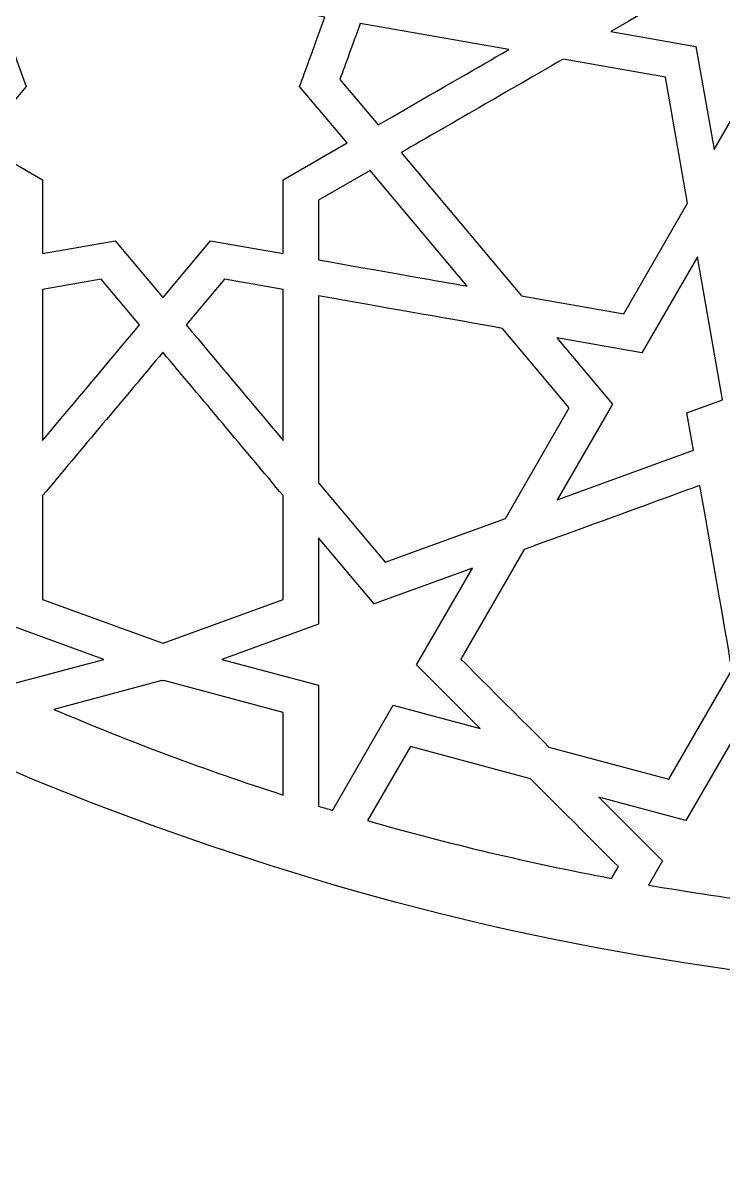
# Model space of a CAD drawing. Header units: millimetres. Extents: x -117 to 92, y -106 to 100.
# Drawn here: x -30.54 to -4.35, y -105.9 to -63.48 of the extents above; entities that cross this region are included whole.
import ezdxf

# ---------------------------------------------------------------- set-up
doc = ezdxf.new("R2010")
doc.units = ezdxf.units.MM
doc.header["$MEASUREMENT"] = 0
doc.layers.add('layer 1', color=7, linetype='Continuous')

msp = doc.modelspace()

# ---------------------------------------------------------------- linework, layer by layer
at = {"layer": 'layer 1', "color": 250}
for points, knots in [([(57.6633, -74.0462), (-35.9847, -77.3063), (-82.6981, 35.9438), (-17.6417, 100.1639), (-17.6417, 100.1639), (-115.9306, 72.747), (-116.9045, -66.9385), (-19.0207, -95.6874), (-19.0207, -95.6874), (15.7699, -105.9025), (54.2608, -97.1744), (81.3982, -70.3781), (81.3982, -70.3781), (73.7401, -72.5155), (65.72, -73.7644), (57.6633, -74.0462)], [0, 0, 0, 0, 0.2, 0.2, 0.2, 0.2, 0.4, 0.4, 0.4, 0.4, 0.6, 0.6, 0.6, 0.6, 1, 1, 1, 1]), ([(57.6633, -74.0462), (-35.9847, -77.3063), (-82.6981, 35.9438), (-17.6417, 100.1639), (-17.6417, 100.1639), (-115.9306, 72.747), (-116.9045, -66.9385), (-19.0207, -95.6874), (-19.0207, -95.6874), (15.7699, -105.9025), (54.2608, -97.1744), (81.3982, -70.3781), (81.3982, -70.3781), (73.7401, -72.5155), (65.72, -73.7644), (57.6633, -74.0462)], [0, 0, 0, 0, 0.2, 0.2, 0.2, 0.2, 0.4, 0.4, 0.4, 0.4, 0.6, 0.6, 0.6, 0.6, 1, 1, 1, 1]), ([(-0.6918, -61.292), (-0.6918, -61.292), (-1.7441, -63.1144), (-1.7441, -63.1144), (-1.7441, -63.1144), (-1.7441, -63.1144), (0.64, -65.497), (0.64, -65.497), (0.64, -65.497), (0.64, -65.497), (-2.6134, -64.6246), (-2.6134, -64.6246), (-2.6134, -64.6246), (-2.6134, -64.6246), (-4.6951, -68.2307), (-4.6951, -68.2307), (-4.6951, -68.2307), (-4.6951, -68.2307), (-5.3756, -64.3791), (-5.3756, -64.3791), (-5.3756, -64.3791), (-5.3756, -64.3791), (-8.5594, -63.8178), (-8.5594, -63.8178), (-8.5594, -63.8178), (-6.5437, -62.6544), (-6.4392, -62.5941), (-5.7774, -62.2113), (-5.7774, -62.2113), (-5.7774, -62.2113), (-6.447, -58.4101), (-6.447, -58.4101), (-6.447, -58.4101), (-6.447, -58.4101), (-3.7888, -61.0697), (-3.7888, -61.0697), (-3.7888, -61.0697), (-3.7888, -61.0697), (-2.3594, -60.2446), (-2.3594, -60.2446), (-2.3594, -60.2446), (-1.8062, -60.5987), (-1.2509, -60.9483), (-0.6918, -61.292)], [0, 0, 0, 0, 0.0833333, 0.0833333, 0.0833333, 0.0833333, 0.1666667, 0.1666667, 0.1666667, 0.1666667, 0.25, 0.25, 0.25, 0.25, 0.3333333, 0.3333333, 0.3333333, 0.3333333, 0.4166667, 0.4166667, 0.4166667, 0.4166667, 0.5, 0.5, 0.5, 0.5, 0.5833333, 0.5833333, 0.5833333, 0.5833333, 0.6666667, 0.6666667, 0.6666667, 0.6666667, 0.75, 0.75, 0.75, 0.75, 0.8333333, 0.8333333, 0.8333333, 0.8333333, 1, 1, 1, 1]), ([(-0.6918, -61.292), (-0.6918, -61.292), (-1.7441, -63.1144), (-1.7441, -63.1144), (-1.7441, -63.1144), (-1.7441, -63.1144), (0.64, -65.497), (0.64, -65.497), (0.64, -65.497), (0.64, -65.497), (-2.6134, -64.6246), (-2.6134, -64.6246), (-2.6134, -64.6246), (-2.6134, -64.6246), (-4.6951, -68.2307), (-4.6951, -68.2307), (-4.6951, -68.2307), (-4.6951, -68.2307), (-5.3756, -64.3791), (-5.3756, -64.3791), (-5.3756, -64.3791), (-5.3756, -64.3791), (-8.5594, -63.8178), (-8.5594, -63.8178), (-8.5594, -63.8178), (-6.5437, -62.6544), (-6.4392, -62.5941), (-5.7774, -62.2113), (-5.7774, -62.2113), (-5.7774, -62.2113), (-6.447, -58.4101), (-6.447, -58.4101), (-6.447, -58.4101), (-6.447, -58.4101), (-3.7888, -61.0697), (-3.7888, -61.0697), (-3.7888, -61.0697), (-3.7888, -61.0697), (-2.3594, -60.2446), (-2.3594, -60.2446), (-2.3594, -60.2446), (-1.8062, -60.5987), (-1.2509, -60.9483), (-0.6918, -61.292)], [0, 0, 0, 0, 0.0833333, 0.0833333, 0.0833333, 0.0833333, 0.1666667, 0.1666667, 0.1666667, 0.1666667, 0.25, 0.25, 0.25, 0.25, 0.3333333, 0.3333333, 0.3333333, 0.3333333, 0.4166667, 0.4166667, 0.4166667, 0.4166667, 0.5, 0.5, 0.5, 0.5, 0.5833333, 0.5833333, 0.5833333, 0.5833333, 0.6666667, 0.6666667, 0.6666667, 0.6666667, 0.75, 0.75, 0.75, 0.75, 0.8333333, 0.8333333, 0.8333333, 0.8333333, 1, 1, 1, 1]), ([(-23.5214, -71.6383), (-23.5214, -71.6383), (-25.2966, -73.7525), (-25.2966, -73.7525), (-25.2966, -73.7525), (-25.2966, -73.7525), (-25.303, -73.745), (-25.303, -73.745), (-25.303, -73.745), (-25.303, -73.745), (-25.3093, -73.7525), (-25.3093, -73.7525), (-25.3093, -73.7525), (-25.3093, -73.7525), (-27.0845, -71.6383), (-27.0845, -71.6383), (-27.0845, -71.6383), (-27.0845, -71.6383), (-29.7995, -72.1191), (-29.7995, -72.1191), (-29.7995, -72.1191), (-29.7995, -72.1191), (-29.7995, -69.3597), (-29.7995, -69.3597), (-29.7995, -69.3597), (-29.7995, -69.3597), (-32.1864, -67.981), (-32.1864, -67.981), (-32.1864, -67.981), (-32.1864, -67.981), (-32.186, -67.9805), (-32.186, -67.9805), (-32.186, -67.9805), (-32.186, -67.9805), (-32.1864, -67.9805), (-32.1864, -67.9805), (-32.1864, -67.9805), (-32.1864, -67.9805), (-30.4154, -65.8688), (-30.4154, -65.8688), (-30.4154, -65.8688), (-30.6825, -65.1337), (-30.9083, -64.5128), (-31.3591, -63.2763), (-31.3591, -63.2763), (-28.7292, -62.8131), (-29.1952, -62.8738), (-28.6681, -62.8738), (-28.6681, -62.8738), (-28.6678, -62.8731), (-27.6987, -60.2068), (-27.6987, -60.2068), (-27.6987, -60.2068), (-27.6987, -60.2068), (-25.303, -61.5893), (-25.303, -61.5893), (-25.303, -61.5893), (-25.303, -61.5893), (-22.9069, -60.2068), (-22.9069, -60.2068), (-22.9069, -60.2068), (-22.8522, -60.3578), (-22.0087, -62.6801), (-21.9378, -62.8738), (-21.9378, -62.8738), (-21.4108, -62.8738), (-21.8775, -62.8128), (-19.2468, -63.2763), (-19.2468, -63.2763), (-19.7372, -64.6208), (-19.9714, -65.266), (-20.1905, -65.8688), (-20.1905, -65.8688), (-20.1905, -65.8688), (-18.4196, -67.9805), (-18.4196, -67.9805), (-18.4196, -67.9805), (-18.4196, -67.9805), (-18.4199, -67.9805), (-18.4199, -67.9805), (-18.4199, -67.9805), (-18.4199, -67.9805), (-18.4196, -67.981), (-18.4196, -67.981), (-18.4196, -67.981), (-18.4196, -67.981), (-20.8061, -69.3597), (-20.8061, -69.3597), (-20.8061, -69.3597), (-20.8061, -69.3597), (-20.8061, -72.1191), (-20.8061, -72.1191), (-20.8061, -72.1191), (-20.8061, -72.1191), (-23.5214, -71.6383), (-23.5214, -71.6383)], [0, 0, 0, 0, 0.04, 0.04, 0.04, 0.04, 0.08, 0.08, 0.08, 0.08, 0.12, 0.12, 0.12, 0.12, 0.16, 0.16, 0.16, 0.16, 0.2, 0.2, 0.2, 0.2, 0.24, 0.24, 0.24, 0.24, 0.28, 0.28, 0.28, 0.28, 0.32, 0.32, 0.32, 0.32, 0.36, 0.36, 0.36, 0.36, 0.4, 0.4, 0.4, 0.4, 0.44, 0.44, 0.44, 0.44, 0.48, 0.48, 0.48, 0.48, 0.52, 0.52, 0.52, 0.52, 0.56, 0.56, 0.56, 0.56, 0.6, 0.6, 0.6, 0.6, 0.64, 0.64, 0.64, 0.64, 0.68, 0.68, 0.68, 0.68, 0.72, 0.72, 0.72, 0.72, 0.76, 0.76, 0.76, 0.76, 0.8, 0.8, 0.8, 0.8, 0.84, 0.84, 0.84, 0.84, 0.88, 0.88, 0.88, 0.88, 0.92, 0.92, 0.92, 0.92, 1, 1, 1, 1]), ([(-23.5214, -71.6383), (-23.5214, -71.6383), (-25.2966, -73.7525), (-25.2966, -73.7525), (-25.2966, -73.7525), (-25.2966, -73.7525), (-25.303, -73.745), (-25.303, -73.745), (-25.303, -73.745), (-25.303, -73.745), (-25.3093, -73.7525), (-25.3093, -73.7525), (-25.3093, -73.7525), (-25.3093, -73.7525), (-27.0845, -71.6383), (-27.0845, -71.6383), (-27.0845, -71.6383), (-27.0845, -71.6383), (-29.7995, -72.1191), (-29.7995, -72.1191), (-29.7995, -72.1191), (-29.7995, -72.1191), (-29.7995, -69.3597), (-29.7995, -69.3597), (-29.7995, -69.3597), (-29.7995, -69.3597), (-32.1864, -67.981), (-32.1864, -67.981), (-32.1864, -67.981), (-32.1864, -67.981), (-32.186, -67.9805), (-32.186, -67.9805), (-32.186, -67.9805), (-32.186, -67.9805), (-32.1864, -67.9805), (-32.1864, -67.9805), (-32.1864, -67.9805), (-32.1864, -67.9805), (-30.4154, -65.8688), (-30.4154, -65.8688), (-30.4154, -65.8688), (-30.6825, -65.1337), (-30.9083, -64.5128), (-31.3591, -63.2763), (-31.3591, -63.2763), (-28.7292, -62.8131), (-29.1952, -62.8738), (-28.6681, -62.8738), (-28.6681, -62.8738), (-28.6678, -62.8731), (-27.6987, -60.2068), (-27.6987, -60.2068), (-27.6987, -60.2068), (-27.6987, -60.2068), (-25.303, -61.5893), (-25.303, -61.5893), (-25.303, -61.5893), (-25.303, -61.5893), (-22.9069, -60.2068), (-22.9069, -60.2068), (-22.9069, -60.2068), (-22.8522, -60.3578), (-22.0087, -62.6801), (-21.9378, -62.8738), (-21.9378, -62.8738), (-21.4108, -62.8738), (-21.8775, -62.8128), (-19.2468, -63.2763), (-19.2468, -63.2763), (-19.7372, -64.6208), (-19.9714, -65.266), (-20.1905, -65.8688), (-20.1905, -65.8688), (-20.1905, -65.8688), (-18.4196, -67.9805), (-18.4196, -67.9805), (-18.4196, -67.9805), (-18.4196, -67.9805), (-18.4199, -67.9805), (-18.4199, -67.9805), (-18.4199, -67.9805), (-18.4199, -67.9805), (-18.4196, -67.981), (-18.4196, -67.981), (-18.4196, -67.981), (-18.4196, -67.981), (-20.8061, -69.3597), (-20.8061, -69.3597), (-20.8061, -69.3597), (-20.8061, -69.3597), (-20.8061, -72.1191), (-20.8061, -72.1191), (-20.8061, -72.1191), (-20.8061, -72.1191), (-23.5214, -71.6383), (-23.5214, -71.6383)], [0, 0, 0, 0, 0.04, 0.04, 0.04, 0.04, 0.08, 0.08, 0.08, 0.08, 0.12, 0.12, 0.12, 0.12, 0.16, 0.16, 0.16, 0.16, 0.2, 0.2, 0.2, 0.2, 0.24, 0.24, 0.24, 0.24, 0.28, 0.28, 0.28, 0.28, 0.32, 0.32, 0.32, 0.32, 0.36, 0.36, 0.36, 0.36, 0.4, 0.4, 0.4, 0.4, 0.44, 0.44, 0.44, 0.44, 0.48, 0.48, 0.48, 0.48, 0.52, 0.52, 0.52, 0.52, 0.56, 0.56, 0.56, 0.56, 0.6, 0.6, 0.6, 0.6, 0.64, 0.64, 0.64, 0.64, 0.68, 0.68, 0.68, 0.68, 0.72, 0.72, 0.72, 0.72, 0.76, 0.76, 0.76, 0.76, 0.8, 0.8, 0.8, 0.8, 0.84, 0.84, 0.84, 0.84, 0.88, 0.88, 0.88, 0.88, 0.92, 0.92, 0.92, 0.92, 1, 1, 1, 1]), ([(-17.9225, -63.5099), (-17.9225, -63.5099), (-12.3716, -64.4899), (-12.3716, -64.4899), (-12.3716, -64.4899), (-13.7407, -65.2804), (-14.2543, -65.5764), (-17.2551, -67.3086), (-17.2551, -67.3086), (-17.2551, -67.3086), (-18.6852, -65.6036), (-18.6852, -65.6036), (-18.6852, -65.6036), (-18.4757, -65.0276), (-18.215, -64.3114), (-17.9225, -63.5099)], [0, 0, 0, 0, 0.2, 0.2, 0.2, 0.2, 0.4, 0.4, 0.4, 0.4, 0.6, 0.6, 0.6, 0.6, 1, 1, 1, 1]), ([(-17.9225, -63.5099), (-17.9225, -63.5099), (-12.3716, -64.4899), (-12.3716, -64.4899), (-12.3716, -64.4899), (-13.7407, -65.2804), (-14.2543, -65.5764), (-17.2551, -67.3086), (-17.2551, -67.3086), (-17.2551, -67.3086), (-18.6852, -65.6036), (-18.6852, -65.6036), (-18.6852, -65.6036), (-18.4757, -65.0276), (-18.215, -64.3114), (-17.9225, -63.5099)], [0, 0, 0, 0, 0.2, 0.2, 0.2, 0.2, 0.4, 0.4, 0.4, 0.4, 0.6, 0.6, 0.6, 0.6, 1, 1, 1, 1]), ([(-8.0779, -74.3635), (-8.0779, -74.3635), (-11.8999, -73.691), (-11.8999, -73.691), (-11.8999, -73.691), (-11.8999, -73.691), (-16.3907, -68.3383), (-16.3907, -68.3383), (-16.3907, -68.3383), (-14.5136, -67.2553), (-11.9457, -65.7736), (-10.3438, -64.848), (-10.3438, -64.848), (-10.3438, -64.848), (-6.5183, -65.5221), (-6.5183, -65.5221), (-6.5183, -65.5221), (-6.5183, -65.5221), (-5.6875, -70.2263), (-5.6875, -70.2263), (-5.6875, -70.2263), (-5.6875, -70.2263), (-8.0779, -74.3635), (-8.0779, -74.3635)], [0, 0, 0, 0, 0.1428571, 0.1428571, 0.1428571, 0.1428571, 0.2857143, 0.2857143, 0.2857143, 0.2857143, 0.4285714, 0.4285714, 0.4285714, 0.4285714, 0.5714286, 0.5714286, 0.5714286, 0.5714286, 0.7142857, 0.7142857, 0.7142857, 0.7142857, 1, 1, 1, 1]), ([(-8.0779, -74.3635), (-8.0779, -74.3635), (-11.8999, -73.691), (-11.8999, -73.691), (-11.8999, -73.691), (-11.8999, -73.691), (-16.3907, -68.3383), (-16.3907, -68.3383), (-16.3907, -68.3383), (-14.5136, -67.2553), (-11.9457, -65.7736), (-10.3438, -64.848), (-10.3438, -64.848), (-10.3438, -64.848), (-6.5183, -65.5221), (-6.5183, -65.5221), (-6.5183, -65.5221), (-6.5183, -65.5221), (-5.6875, -70.2263), (-5.6875, -70.2263), (-5.6875, -70.2263), (-5.6875, -70.2263), (-8.0779, -74.3635), (-8.0779, -74.3635)], [0, 0, 0, 0, 0.1428571, 0.1428571, 0.1428571, 0.1428571, 0.2857143, 0.2857143, 0.2857143, 0.2857143, 0.4285714, 0.4285714, 0.4285714, 0.4285714, 0.5714286, 0.5714286, 0.5714286, 0.5714286, 0.7142857, 0.7142857, 0.7142857, 0.7142857, 1, 1, 1, 1]), ([(-13.9294, -73.3323), (-15.4248, -73.068), (-15.82, -72.999), (-19.4821, -72.3529), (-19.4821, -72.3529), (-19.4821, -72.3529), (-19.4821, -70.1241), (-19.4821, -70.1241), (-19.4821, -70.1241), (-19.4821, -70.1241), (-17.5556, -69.0108), (-17.5556, -69.0108), (-17.5556, -69.0108), (-17.5556, -69.0108), (-13.9294, -73.3323), (-13.9294, -73.3323)], [0, 0, 0, 0, 0.2, 0.2, 0.2, 0.2, 0.4, 0.4, 0.4, 0.4, 0.6, 0.6, 0.6, 0.6, 1, 1, 1, 1]), ([(-13.9294, -73.3323), (-15.4248, -73.068), (-15.82, -72.999), (-19.4821, -72.3529), (-19.4821, -72.3529), (-19.4821, -72.3529), (-19.4821, -70.1241), (-19.4821, -70.1241), (-19.4821, -70.1241), (-19.4821, -70.1241), (-17.5556, -69.0108), (-17.5556, -69.0108), (-17.5556, -69.0108), (-17.5556, -69.0108), (-13.9294, -73.3323), (-13.9294, -73.3323)], [0, 0, 0, 0, 0.2, 0.2, 0.2, 0.2, 0.4, 0.4, 0.4, 0.4, 0.6, 0.6, 0.6, 0.6, 1, 1, 1, 1]), ([(-5.4652, -79.4621), (-5.4652, -79.4621), (-10.5629, -81.318), (-10.5629, -81.318), (-10.5629, -81.318), (-10.5629, -81.318), (-8.5009, -77.742), (-8.5009, -77.742), (-8.5009, -77.742), (-8.5009, -77.742), (-10.5763, -75.2683), (-10.5763, -75.2683), (-10.5763, -75.2683), (-10.5763, -75.2683), (-7.3949, -75.8282), (-7.3949, -75.8282), (-7.3949, -75.8282), (-7.3949, -75.8282), (-5.3216, -72.2401), (-5.3216, -72.2401), (-5.3216, -72.2401), (-5.3216, -72.2401), (-4.379, -77.581), (-4.379, -77.581), (-4.379, -77.581), (-4.379, -77.581), (-5.7118, -78.0659), (-5.7118, -78.0659), (-5.7118, -78.0659), (-5.7118, -78.0659), (-5.4652, -79.4621), (-5.4652, -79.4621)], [0, 0, 0, 0, 0.1111111, 0.1111111, 0.1111111, 0.1111111, 0.2222222, 0.2222222, 0.2222222, 0.2222222, 0.3333333, 0.3333333, 0.3333333, 0.3333333, 0.4444444, 0.4444444, 0.4444444, 0.4444444, 0.5555556, 0.5555556, 0.5555556, 0.5555556, 0.6666667, 0.6666667, 0.6666667, 0.6666667, 0.7777778, 0.7777778, 0.7777778, 0.7777778, 1, 1, 1, 1]), ([(-5.4652, -79.4621), (-5.4652, -79.4621), (-10.5629, -81.318), (-10.5629, -81.318), (-10.5629, -81.318), (-10.5629, -81.318), (-8.5009, -77.742), (-8.5009, -77.742), (-8.5009, -77.742), (-8.5009, -77.742), (-10.5763, -75.2683), (-10.5763, -75.2683), (-10.5763, -75.2683), (-10.5763, -75.2683), (-7.3949, -75.8282), (-7.3949, -75.8282), (-7.3949, -75.8282), (-7.3949, -75.8282), (-5.3216, -72.2401), (-5.3216, -72.2401), (-5.3216, -72.2401), (-5.3216, -72.2401), (-4.379, -77.581), (-4.379, -77.581), (-4.379, -77.581), (-4.379, -77.581), (-5.7118, -78.0659), (-5.7118, -78.0659), (-5.7118, -78.0659), (-5.7118, -78.0659), (-5.4652, -79.4621), (-5.4652, -79.4621)], [0, 0, 0, 0, 0.1111111, 0.1111111, 0.1111111, 0.1111111, 0.2222222, 0.2222222, 0.2222222, 0.2222222, 0.3333333, 0.3333333, 0.3333333, 0.3333333, 0.4444444, 0.4444444, 0.4444444, 0.4444444, 0.5555556, 0.5555556, 0.5555556, 0.5555556, 0.6666667, 0.6666667, 0.6666667, 0.6666667, 0.7777778, 0.7777778, 0.7777778, 0.7777778, 1, 1, 1, 1]), ([(-29.7995, -79.1041), (-29.7995, -79.1041), (-29.7995, -73.4642), (-29.7995, -73.4642), (-29.7995, -73.4642), (-29.7995, -73.4642), (-27.6066, -73.0758), (-27.6066, -73.0758), (-27.6066, -73.0758), (-27.6066, -73.0758), (-26.1733, -74.7825), (-26.1733, -74.7825), (-26.1733, -74.7825), (-27.3032, -76.1274), (-28.5895, -77.6608), (-29.7995, -79.1041)], [0, 0, 0, 0, 0.2, 0.2, 0.2, 0.2, 0.4, 0.4, 0.4, 0.4, 0.6, 0.6, 0.6, 0.6, 1, 1, 1, 1]), ([(-29.7995, -79.1041), (-29.7995, -79.1041), (-29.7995, -73.4642), (-29.7995, -73.4642), (-29.7995, -73.4642), (-29.7995, -73.4642), (-27.6066, -73.0758), (-27.6066, -73.0758), (-27.6066, -73.0758), (-27.6066, -73.0758), (-26.1733, -74.7825), (-26.1733, -74.7825), (-26.1733, -74.7825), (-27.3032, -76.1274), (-28.5895, -77.6608), (-29.7995, -79.1041)], [0, 0, 0, 0, 0.2, 0.2, 0.2, 0.2, 0.4, 0.4, 0.4, 0.4, 0.6, 0.6, 0.6, 0.6, 1, 1, 1, 1]), ([(-24.4327, -74.7825), (-24.4327, -74.7825), (-22.9993, -73.0758), (-22.9993, -73.0758), (-22.9993, -73.0758), (-22.9993, -73.0758), (-20.8061, -73.4642), (-20.8061, -73.4642), (-20.8061, -73.4642), (-20.8061, -73.4642), (-20.8061, -79.1041), (-20.8061, -79.1041), (-20.8061, -79.1041), (-22.0165, -77.6608), (-23.3027, -76.1274), (-24.4327, -74.7825)], [0, 0, 0, 0, 0.2, 0.2, 0.2, 0.2, 0.4, 0.4, 0.4, 0.4, 0.6, 0.6, 0.6, 0.6, 1, 1, 1, 1]), ([(-24.4327, -74.7825), (-24.4327, -74.7825), (-22.9993, -73.0758), (-22.9993, -73.0758), (-22.9993, -73.0758), (-22.9993, -73.0758), (-20.8061, -73.4642), (-20.8061, -73.4642), (-20.8061, -73.4642), (-20.8061, -73.4642), (-20.8061, -79.1041), (-20.8061, -79.1041), (-20.8061, -79.1041), (-22.0165, -77.6608), (-23.3027, -76.1274), (-24.4327, -74.7825)], [0, 0, 0, 0, 0.2, 0.2, 0.2, 0.2, 0.4, 0.4, 0.4, 0.4, 0.6, 0.6, 0.6, 0.6, 1, 1, 1, 1]), ([(-19.4821, -73.6977), (-16.3512, -74.2498), (-14.6216, -74.5539), (-12.6047, -74.9113), (-12.6047, -74.9113), (-12.6047, -74.9113), (-12.604, -74.9116), (-12.604, -74.9116), (-12.604, -74.9116), (-12.604, -74.9116), (-12.604, -74.9116), (-12.604, -74.9116), (-12.604, -74.9116), (-12.604, -74.9116), (-10.1106, -77.8831), (-10.1106, -77.8831), (-10.1106, -77.8831), (-10.1106, -77.8831), (-12.4975, -82.0222), (-12.4975, -82.0222), (-12.4975, -82.0222), (-12.4975, -82.0222), (-16.9884, -83.6552), (-16.9884, -83.6552), (-16.9884, -83.6552), (-16.9884, -83.6552), (-19.4821, -80.6834), (-19.4821, -80.6834), (-19.4821, -80.6834), (-19.4821, -79.8001), (-19.4821, -74.5419), (-19.4821, -73.6977)], [0, 0, 0, 0, 0.1111111, 0.1111111, 0.1111111, 0.1111111, 0.2222222, 0.2222222, 0.2222222, 0.2222222, 0.3333333, 0.3333333, 0.3333333, 0.3333333, 0.4444444, 0.4444444, 0.4444444, 0.4444444, 0.5555556, 0.5555556, 0.5555556, 0.5555556, 0.6666667, 0.6666667, 0.6666667, 0.6666667, 0.7777778, 0.7777778, 0.7777778, 0.7777778, 1, 1, 1, 1]), ([(-19.4821, -73.6977), (-16.3512, -74.2498), (-14.6216, -74.5539), (-12.6047, -74.9113), (-12.6047, -74.9113), (-12.6047, -74.9113), (-12.604, -74.9116), (-12.604, -74.9116), (-12.604, -74.9116), (-12.604, -74.9116), (-12.604, -74.9116), (-12.604, -74.9116), (-12.604, -74.9116), (-12.604, -74.9116), (-10.1106, -77.8831), (-10.1106, -77.8831), (-10.1106, -77.8831), (-10.1106, -77.8831), (-12.4975, -82.0222), (-12.4975, -82.0222), (-12.4975, -82.0222), (-12.4975, -82.0222), (-16.9884, -83.6552), (-16.9884, -83.6552), (-16.9884, -83.6552), (-16.9884, -83.6552), (-19.4821, -80.6834), (-19.4821, -80.6834), (-19.4821, -80.6834), (-19.4821, -79.8001), (-19.4821, -74.5419), (-19.4821, -73.6977)], [0, 0, 0, 0, 0.1111111, 0.1111111, 0.1111111, 0.1111111, 0.2222222, 0.2222222, 0.2222222, 0.2222222, 0.3333333, 0.3333333, 0.3333333, 0.3333333, 0.4444444, 0.4444444, 0.4444444, 0.4444444, 0.5555556, 0.5555556, 0.5555556, 0.5555556, 0.6666667, 0.6666667, 0.6666667, 0.6666667, 0.7777778, 0.7777778, 0.7777778, 0.7777778, 1, 1, 1, 1]), ([(-25.309, -75.8122), (-25.309, -75.8122), (-25.303, -75.8194), (-25.303, -75.8194), (-25.303, -75.8194), (-25.303, -75.8194), (-25.297, -75.8122), (-25.297, -75.8122), (-25.297, -75.8122), (-23.877, -77.5021), (-22.226, -79.4716), (-20.8061, -81.1653), (-20.8061, -81.1653), (-20.8061, -81.5188), (-20.8061, -84.3286), (-20.8061, -85.0445), (-20.8061, -85.0445), (-20.8061, -85.0445), (-25.2952, -86.6796), (-25.2952, -86.6796), (-25.2952, -86.6796), (-25.2952, -86.6796), (-25.303, -86.6768), (-25.303, -86.6768), (-25.303, -86.6768), (-25.303, -86.6768), (-25.3107, -86.6796), (-25.3107, -86.6796), (-25.3107, -86.6796), (-25.3107, -86.6796), (-29.7995, -85.0445), (-29.7995, -85.0445), (-29.7995, -85.0445), (-29.7995, -84.7178), (-29.7995, -81.8892), (-29.7995, -81.1653), (-29.7995, -81.1653), (-28.3799, -79.4716), (-26.7289, -77.5021), (-25.309, -75.8122)], [0, 0, 0, 0, 0.0909091, 0.0909091, 0.0909091, 0.0909091, 0.1818182, 0.1818182, 0.1818182, 0.1818182, 0.2727273, 0.2727273, 0.2727273, 0.2727273, 0.3636364, 0.3636364, 0.3636364, 0.3636364, 0.4545455, 0.4545455, 0.4545455, 0.4545455, 0.5454545, 0.5454545, 0.5454545, 0.5454545, 0.6363636, 0.6363636, 0.6363636, 0.6363636, 0.7272727, 0.7272727, 0.7272727, 0.7272727, 0.8181818, 0.8181818, 0.8181818, 0.8181818, 1, 1, 1, 1]), ([(-25.309, -75.8122), (-25.309, -75.8122), (-25.303, -75.8194), (-25.303, -75.8194), (-25.303, -75.8194), (-25.303, -75.8194), (-25.297, -75.8122), (-25.297, -75.8122), (-25.297, -75.8122), (-23.877, -77.5021), (-22.226, -79.4716), (-20.8061, -81.1653), (-20.8061, -81.1653), (-20.8061, -81.5188), (-20.8061, -84.3286), (-20.8061, -85.0445), (-20.8061, -85.0445), (-20.8061, -85.0445), (-25.2952, -86.6796), (-25.2952, -86.6796), (-25.2952, -86.6796), (-25.2952, -86.6796), (-25.303, -86.6768), (-25.303, -86.6768), (-25.303, -86.6768), (-25.303, -86.6768), (-25.3107, -86.6796), (-25.3107, -86.6796), (-25.3107, -86.6796), (-25.3107, -86.6796), (-29.7995, -85.0445), (-29.7995, -85.0445), (-29.7995, -85.0445), (-29.7995, -84.7178), (-29.7995, -81.8892), (-29.7995, -81.1653), (-29.7995, -81.1653), (-28.3799, -79.4716), (-26.7289, -77.5021), (-25.309, -75.8122)], [0, 0, 0, 0, 0.0909091, 0.0909091, 0.0909091, 0.0909091, 0.1818182, 0.1818182, 0.1818182, 0.1818182, 0.2727273, 0.2727273, 0.2727273, 0.2727273, 0.3636364, 0.3636364, 0.3636364, 0.3636364, 0.4545455, 0.4545455, 0.4545455, 0.4545455, 0.5454545, 0.5454545, 0.5454545, 0.5454545, 0.6363636, 0.6363636, 0.6363636, 0.6363636, 0.7272727, 0.7272727, 0.7272727, 0.7272727, 0.8181818, 0.8181818, 0.8181818, 0.8181818, 1, 1, 1, 1]), ([(-11.7944, -83.1755), (-11.7944, -83.1755), (-5.3029, -80.8121), (-5.2317, -80.7861), (-5.2317, -80.7861), (-3.9832, -87.8681), (-4.0354, -87.6924), (-4.0354, -87.6924), (-4.0354, -87.6924), (-4.0354, -87.6924), (-6.3881, -91.767), (-6.3881, -91.767), (-6.3881, -91.767), (-6.3881, -91.767), (-10.8765, -90.5633), (-10.8765, -90.5633), (-10.8765, -90.5633), (-10.8789, -90.5612), (-14.1608, -87.2804), (-14.163, -87.2779), (-14.163, -87.2779), (-14.163, -87.2779), (-11.7944, -83.1755), (-11.7944, -83.1755)], [0, 0, 0, 0, 0.1428571, 0.1428571, 0.1428571, 0.1428571, 0.2857143, 0.2857143, 0.2857143, 0.2857143, 0.4285714, 0.4285714, 0.4285714, 0.4285714, 0.5714286, 0.5714286, 0.5714286, 0.5714286, 0.7142857, 0.7142857, 0.7142857, 0.7142857, 1, 1, 1, 1]), ([(-11.7944, -83.1755), (-11.7944, -83.1755), (-5.3029, -80.8121), (-5.2317, -80.7861), (-5.2317, -80.7861), (-3.9832, -87.8681), (-4.0354, -87.6924), (-4.0354, -87.6924), (-4.0354, -87.6924), (-4.0354, -87.6924), (-6.3881, -91.767), (-6.3881, -91.767), (-6.3881, -91.767), (-6.3881, -91.767), (-10.8765, -90.5633), (-10.8765, -90.5633), (-10.8765, -90.5633), (-10.8789, -90.5612), (-14.1608, -87.2804), (-14.163, -87.2779), (-14.163, -87.2779), (-14.163, -87.2779), (-11.7944, -83.1755), (-11.7944, -83.1755)], [0, 0, 0, 0, 0.1428571, 0.1428571, 0.1428571, 0.1428571, 0.2857143, 0.2857143, 0.2857143, 0.2857143, 0.4285714, 0.4285714, 0.4285714, 0.4285714, 0.5714286, 0.5714286, 0.5714286, 0.5714286, 0.7142857, 0.7142857, 0.7142857, 0.7142857, 1, 1, 1, 1]), ([(-35.4806, -86.2969), (-35.4806, -86.2969), (-36.8762, -83.8788), (-36.8762, -83.8788), (-36.8762, -83.8788), (-36.8762, -83.8788), (-33.1988, -85.2162), (-33.1988, -85.2162), (-33.1988, -85.2162), (-33.1988, -85.2162), (-31.1238, -82.7433), (-31.1238, -82.7433), (-31.1238, -82.7433), (-31.1238, -82.7433), (-31.1238, -85.9719), (-31.1238, -85.9719), (-31.1238, -85.9719), (-31.1238, -85.9719), (-27.5096, -87.2878), (-27.5096, -87.2878), (-27.5096, -87.2878), (-27.5096, -87.2878), (-31.1224, -88.2551), (-31.1224, -88.2551), (-31.1224, -88.2551), (-31.1224, -88.2551), (-31.1224, -88.3887), (-31.1224, -88.3887), (-31.1224, -88.3887), (-32.5921, -87.7273), (-34.0452, -87.0296), (-35.4806, -86.2969)], [0, 0, 0, 0, 0.1111111, 0.1111111, 0.1111111, 0.1111111, 0.2222222, 0.2222222, 0.2222222, 0.2222222, 0.3333333, 0.3333333, 0.3333333, 0.3333333, 0.4444444, 0.4444444, 0.4444444, 0.4444444, 0.5555556, 0.5555556, 0.5555556, 0.5555556, 0.6666667, 0.6666667, 0.6666667, 0.6666667, 0.7777778, 0.7777778, 0.7777778, 0.7777778, 1, 1, 1, 1]), ([(-35.4806, -86.2969), (-35.4806, -86.2969), (-36.8762, -83.8788), (-36.8762, -83.8788), (-36.8762, -83.8788), (-36.8762, -83.8788), (-33.1988, -85.2162), (-33.1988, -85.2162), (-33.1988, -85.2162), (-33.1988, -85.2162), (-31.1238, -82.7433), (-31.1238, -82.7433), (-31.1238, -82.7433), (-31.1238, -82.7433), (-31.1238, -85.9719), (-31.1238, -85.9719), (-31.1238, -85.9719), (-31.1238, -85.9719), (-27.5096, -87.2878), (-27.5096, -87.2878), (-27.5096, -87.2878), (-27.5096, -87.2878), (-31.1224, -88.2551), (-31.1224, -88.2551), (-31.1224, -88.2551), (-31.1224, -88.2551), (-31.1224, -88.3887), (-31.1224, -88.3887), (-31.1224, -88.3887), (-32.5921, -87.7273), (-34.0452, -87.0296), (-35.4806, -86.2969)], [0, 0, 0, 0, 0.1111111, 0.1111111, 0.1111111, 0.1111111, 0.2222222, 0.2222222, 0.2222222, 0.2222222, 0.3333333, 0.3333333, 0.3333333, 0.3333333, 0.4444444, 0.4444444, 0.4444444, 0.4444444, 0.5555556, 0.5555556, 0.5555556, 0.5555556, 0.6666667, 0.6666667, 0.6666667, 0.6666667, 0.7777778, 0.7777778, 0.7777778, 0.7777778, 1, 1, 1, 1]), ([(-19.4836, -92.7756), (-19.4836, -92.7756), (-19.4836, -88.2551), (-19.4836, -88.2551), (-19.4836, -88.2551), (-19.4836, -88.2551), (-23.0963, -87.2878), (-23.0963, -87.2878), (-23.0963, -87.2878), (-23.0963, -87.2878), (-19.4821, -85.9719), (-19.4821, -85.9719), (-19.4821, -85.9719), (-19.4821, -85.9719), (-19.4821, -82.7433), (-19.4821, -82.7433), (-19.4821, -82.7433), (-19.4821, -82.7433), (-17.4071, -85.2162), (-17.4071, -85.2162), (-17.4071, -85.2162), (-17.4071, -85.2162), (-13.7294, -83.8788), (-13.7294, -83.8788), (-13.7294, -83.8788), (-13.7294, -83.8788), (-15.8178, -87.4963), (-15.8178, -87.4963), (-15.8178, -87.4963), (-15.8178, -87.4963), (-13.4373, -89.8758), (-13.4373, -89.8758), (-13.4373, -89.8758), (-13.4373, -89.8758), (-16.691, -89.0029), (-16.691, -89.0029), (-16.691, -89.0029), (-16.691, -89.0029), (-18.9593, -92.9326), (-18.9593, -92.9326), (-18.9593, -92.9326), (-19.1339, -92.88), (-19.3089, -92.8292), (-19.4836, -92.7756)], [0, 0, 0, 0, 0.0833333, 0.0833333, 0.0833333, 0.0833333, 0.1666667, 0.1666667, 0.1666667, 0.1666667, 0.25, 0.25, 0.25, 0.25, 0.3333333, 0.3333333, 0.3333333, 0.3333333, 0.4166667, 0.4166667, 0.4166667, 0.4166667, 0.5, 0.5, 0.5, 0.5, 0.5833333, 0.5833333, 0.5833333, 0.5833333, 0.6666667, 0.6666667, 0.6666667, 0.6666667, 0.75, 0.75, 0.75, 0.75, 0.8333333, 0.8333333, 0.8333333, 0.8333333, 1, 1, 1, 1]), ([(-19.4836, -92.7756), (-19.4836, -92.7756), (-19.4836, -88.2551), (-19.4836, -88.2551), (-19.4836, -88.2551), (-19.4836, -88.2551), (-23.0963, -87.2878), (-23.0963, -87.2878), (-23.0963, -87.2878), (-23.0963, -87.2878), (-19.4821, -85.9719), (-19.4821, -85.9719), (-19.4821, -85.9719), (-19.4821, -85.9719), (-19.4821, -82.7433), (-19.4821, -82.7433), (-19.4821, -82.7433), (-19.4821, -82.7433), (-17.4071, -85.2162), (-17.4071, -85.2162), (-17.4071, -85.2162), (-17.4071, -85.2162), (-13.7294, -83.8788), (-13.7294, -83.8788), (-13.7294, -83.8788), (-13.7294, -83.8788), (-15.8178, -87.4963), (-15.8178, -87.4963), (-15.8178, -87.4963), (-15.8178, -87.4963), (-13.4373, -89.8758), (-13.4373, -89.8758), (-13.4373, -89.8758), (-13.4373, -89.8758), (-16.691, -89.0029), (-16.691, -89.0029), (-16.691, -89.0029), (-16.691, -89.0029), (-18.9593, -92.9326), (-18.9593, -92.9326), (-18.9593, -92.9326), (-19.1339, -92.88), (-19.3089, -92.8292), (-19.4836, -92.7756)], [0, 0, 0, 0, 0.0833333, 0.0833333, 0.0833333, 0.0833333, 0.1666667, 0.1666667, 0.1666667, 0.1666667, 0.25, 0.25, 0.25, 0.25, 0.3333333, 0.3333333, 0.3333333, 0.3333333, 0.4166667, 0.4166667, 0.4166667, 0.4166667, 0.5, 0.5, 0.5, 0.5, 0.5833333, 0.5833333, 0.5833333, 0.5833333, 0.6666667, 0.6666667, 0.6666667, 0.6666667, 0.75, 0.75, 0.75, 0.75, 0.8333333, 0.8333333, 0.8333333, 0.8333333, 1, 1, 1, 1]), ([(-29.3737, -89.1578), (-29.3737, -89.1578), (-25.3404, -88.0777), (-25.3404, -88.0777), (-25.3404, -88.0777), (-25.3404, -88.0777), (-25.3107, -88.0886), (-25.3107, -88.0886), (-25.3107, -88.0886), (-25.3107, -88.0886), (-25.303, -88.0857), (-25.303, -88.0857), (-25.303, -88.0857), (-25.303, -88.0857), (-25.2952, -88.0886), (-25.2952, -88.0886), (-25.2952, -88.0886), (-25.2952, -88.0886), (-25.2652, -88.0777), (-25.2652, -88.0777), (-25.2652, -88.0777), (-25.2652, -88.0777), (-20.8075, -89.2715), (-20.8075, -89.2715), (-20.8075, -89.2715), (-20.8075, -89.2715), (-20.8075, -92.3583), (-20.8075, -92.3583), (-20.8075, -92.3583), (-23.7098, -91.4228), (-26.5694, -90.3555), (-29.3737, -89.1578)], [0, 0, 0, 0, 0.1111111, 0.1111111, 0.1111111, 0.1111111, 0.2222222, 0.2222222, 0.2222222, 0.2222222, 0.3333333, 0.3333333, 0.3333333, 0.3333333, 0.4444444, 0.4444444, 0.4444444, 0.4444444, 0.5555556, 0.5555556, 0.5555556, 0.5555556, 0.6666667, 0.6666667, 0.6666667, 0.6666667, 0.7777778, 0.7777778, 0.7777778, 0.7777778, 1, 1, 1, 1]), ([(-29.3737, -89.1578), (-29.3737, -89.1578), (-25.3404, -88.0777), (-25.3404, -88.0777), (-25.3404, -88.0777), (-25.3404, -88.0777), (-25.3107, -88.0886), (-25.3107, -88.0886), (-25.3107, -88.0886), (-25.3107, -88.0886), (-25.303, -88.0857), (-25.303, -88.0857), (-25.303, -88.0857), (-25.303, -88.0857), (-25.2952, -88.0886), (-25.2952, -88.0886), (-25.2952, -88.0886), (-25.2952, -88.0886), (-25.2652, -88.0777), (-25.2652, -88.0777), (-25.2652, -88.0777), (-25.2652, -88.0777), (-20.8075, -89.2715), (-20.8075, -89.2715), (-20.8075, -89.2715), (-20.8075, -89.2715), (-20.8075, -92.3583), (-20.8075, -92.3583), (-20.8075, -92.3583), (-23.7098, -91.4228), (-26.5694, -90.3555), (-29.3737, -89.1578)], [0, 0, 0, 0, 0.1111111, 0.1111111, 0.1111111, 0.1111111, 0.2222222, 0.2222222, 0.2222222, 0.2222222, 0.3333333, 0.3333333, 0.3333333, 0.3333333, 0.4444444, 0.4444444, 0.4444444, 0.4444444, 0.5555556, 0.5555556, 0.5555556, 0.5555556, 0.6666667, 0.6666667, 0.6666667, 0.6666667, 0.7777778, 0.7777778, 0.7777778, 0.7777778, 1, 1, 1, 1]), ([(-7.1451, -95.7233), (-7.1451, -95.7233), (-6.6216, -94.816), (-6.6216, -94.816), (-6.6216, -94.816), (-6.6216, -94.816), (-9.0018, -92.437), (-9.0018, -92.437), (-9.0018, -92.437), (-9.0018, -92.437), (-5.7492, -93.3093), (-5.7492, -93.3093), (-5.7492, -93.3093), (-5.7492, -93.3093), (-3.6773, -89.7202), (-3.6773, -89.7202), (-3.6773, -89.7202), (-3.6773, -89.7202), (-3.0004, -93.5524), (-3.0004, -93.5524), (-3.0004, -93.5524), (-3.0004, -93.5524), (0.1838, -94.1137), (0.1838, -94.1137), (0.1838, -94.1137), (-1.6453, -95.1695), (-1.8711, -95.3), (-2.5985, -95.7206), (-2.5985, -95.7206), (-2.5985, -95.7206), (-2.4751, -96.4198), (-2.4751, -96.4198), (-2.4751, -96.4198), (-4.0372, -96.2247), (-5.5943, -95.9919), (-7.1451, -95.7233)], [0, 0, 0, 0, 0.1, 0.1, 0.1, 0.1, 0.2, 0.2, 0.2, 0.2, 0.3, 0.3, 0.3, 0.3, 0.4, 0.4, 0.4, 0.4, 0.5, 0.5, 0.5, 0.5, 0.6, 0.6, 0.6, 0.6, 0.7, 0.7, 0.7, 0.7, 0.8, 0.8, 0.8, 0.8, 1, 1, 1, 1]), ([(-7.1451, -95.7233), (-7.1451, -95.7233), (-6.6216, -94.816), (-6.6216, -94.816), (-6.6216, -94.816), (-6.6216, -94.816), (-9.0018, -92.437), (-9.0018, -92.437), (-9.0018, -92.437), (-9.0018, -92.437), (-5.7492, -93.3093), (-5.7492, -93.3093), (-5.7492, -93.3093), (-5.7492, -93.3093), (-3.6773, -89.7202), (-3.6773, -89.7202), (-3.6773, -89.7202), (-3.6773, -89.7202), (-3.0004, -93.5524), (-3.0004, -93.5524), (-3.0004, -93.5524), (-3.0004, -93.5524), (0.1838, -94.1137), (0.1838, -94.1137), (0.1838, -94.1137), (-1.6453, -95.1695), (-1.8711, -95.3), (-2.5985, -95.7206), (-2.5985, -95.7206), (-2.5985, -95.7206), (-2.4751, -96.4198), (-2.4751, -96.4198), (-2.4751, -96.4198), (-4.0372, -96.2247), (-5.5943, -95.9919), (-7.1451, -95.7233)], [0, 0, 0, 0, 0.1, 0.1, 0.1, 0.1, 0.2, 0.2, 0.2, 0.2, 0.3, 0.3, 0.3, 0.3, 0.4, 0.4, 0.4, 0.4, 0.5, 0.5, 0.5, 0.5, 0.6, 0.6, 0.6, 0.6, 0.7, 0.7, 0.7, 0.7, 0.8, 0.8, 0.8, 0.8, 1, 1, 1, 1]), ([(-17.6519, -93.3167), (-17.6519, -93.3167), (-16.0521, -90.5454), (-16.0521, -90.5454), (-16.0521, -90.5454), (-16.0521, -90.5454), (-11.5633, -91.7494), (-11.5633, -91.7494), (-11.5633, -91.7494), (-11.5609, -91.7514), (-8.2786, -95.032), (-8.2762, -95.0345), (-8.2762, -95.0345), (-8.2762, -95.0345), (-8.5298, -95.4737), (-8.5298, -95.4737), (-8.5298, -95.4737), (-11.6025, -94.8972), (-14.6477, -94.1772), (-17.6519, -93.3167)], [0, 0, 0, 0, 0.1666667, 0.1666667, 0.1666667, 0.1666667, 0.3333333, 0.3333333, 0.3333333, 0.3333333, 0.5, 0.5, 0.5, 0.5, 0.6666667, 0.6666667, 0.6666667, 0.6666667, 1, 1, 1, 1]), ([(-17.6519, -93.3167), (-17.6519, -93.3167), (-16.0521, -90.5454), (-16.0521, -90.5454), (-16.0521, -90.5454), (-16.0521, -90.5454), (-11.5633, -91.7494), (-11.5633, -91.7494), (-11.5633, -91.7494), (-11.5609, -91.7514), (-8.2786, -95.032), (-8.2762, -95.0345), (-8.2762, -95.0345), (-8.2762, -95.0345), (-8.5298, -95.4737), (-8.5298, -95.4737), (-8.5298, -95.4737), (-11.6025, -94.8972), (-14.6477, -94.1772), (-17.6519, -93.3167)], [0, 0, 0, 0, 0.1666667, 0.1666667, 0.1666667, 0.1666667, 0.3333333, 0.3333333, 0.3333333, 0.3333333, 0.5, 0.5, 0.5, 0.5, 0.6666667, 0.6666667, 0.6666667, 0.6666667, 1, 1, 1, 1])]:
    msp.add_open_spline(points, degree=3, knots=knots, dxfattribs=at)

doc.saveas('drawing.dxf')
